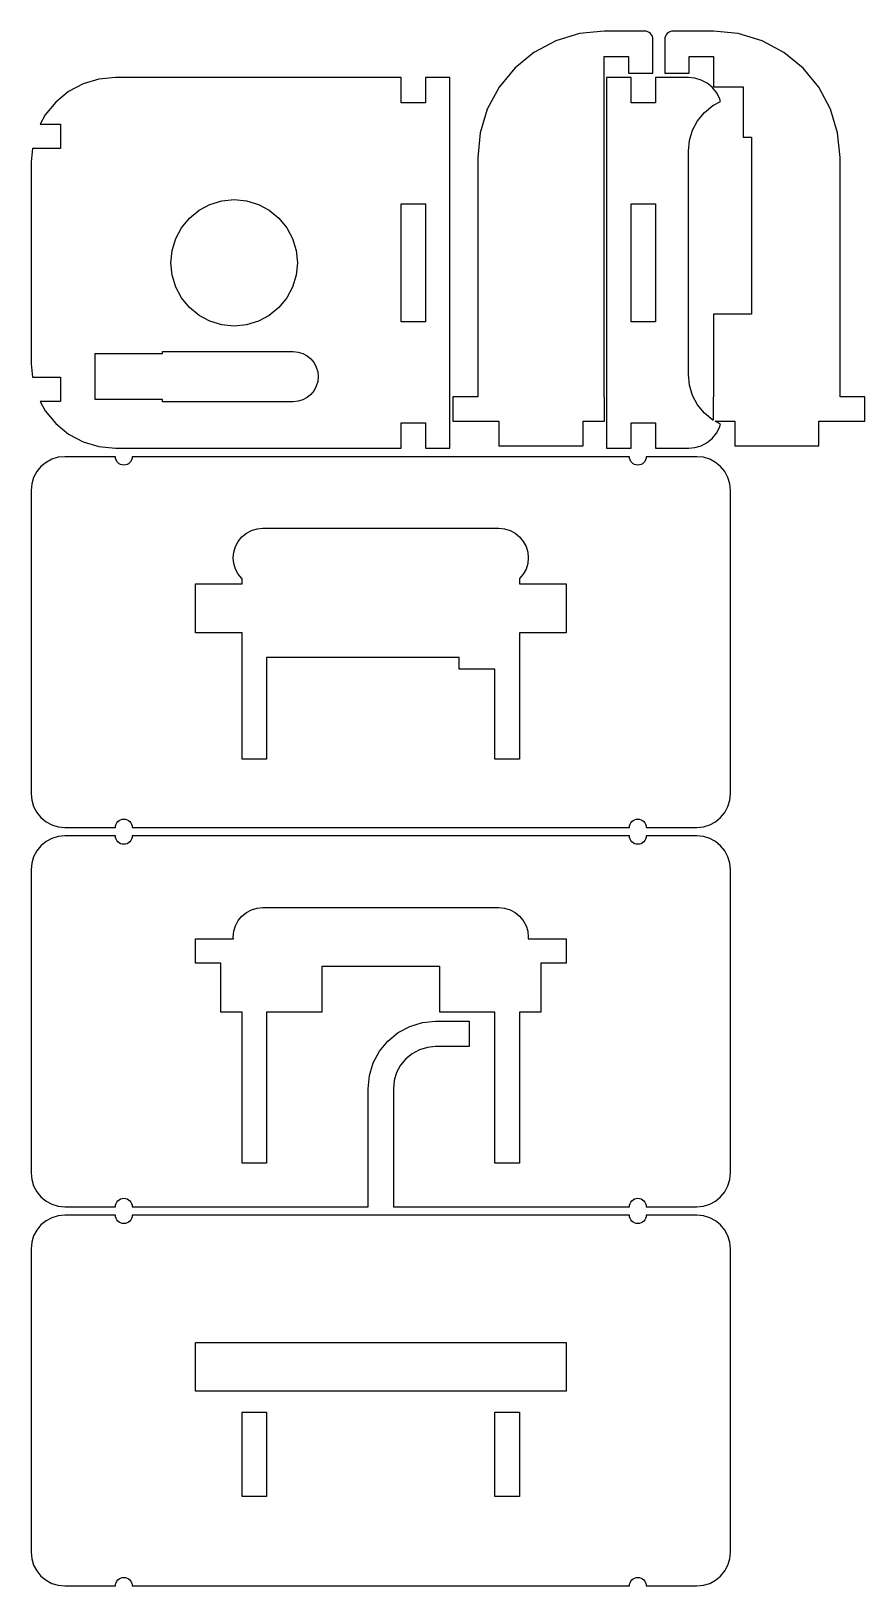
# Model space of a CAD drawing. Header units: metres. Extents: x -42 to 57, y -112 to 72.
import ezdxf

# ---------------------------------------------------------------- set-up
doc = ezdxf.new("R2010")
doc.units = ezdxf.units.M

msp = doc.modelspace()

# ---------------------------------------------------------------- linework, layer by layer
for p, q in [((23.5736, 72.2118), (20.7597, 71.3582)), ((26.5, 72.5), (23.5736, 72.2118)), ((31.3, 72.5), (26.5, 72.5)), ((31.4951, 72.4808), (31.3, 72.5)), ((31.6827, 72.4239), (31.4951, 72.4808)), ((31.8556, 72.3315), (31.6827, 72.4239)), ((32.0071, 72.2071), (31.8556, 72.3315)), ((32.1315, 72.0556), (32.0071, 72.2071)), ((32.2239, 71.8827), (32.1315, 72.0556)), ((33.8685, 72.0556), (33.7761, 71.8827)), ((33.9929, 72.2071), (33.8685, 72.0556)), ((34.1444, 72.3315), (33.9929, 72.2071)), ((34.3173, 72.4239), (34.1444, 72.3315)), ((34.5049, 72.4808), (34.3173, 72.4239)), ((34.7, 72.5), (34.5049, 72.4808)), ((39.5, 72.5), (34.7, 72.5)), ((42.4263, 72.2118), (39.5, 72.5)), ((45.2402, 71.3582), (42.4263, 72.2118)), ((20.7597, 71.3582), (18.1664, 69.972)), ((32.2808, 71.6951), (32.2239, 71.8827)), ((32.3, 71.5), (32.2808, 71.6951)), ((32.3, 67.5), (32.3, 71.5)), ((33.7192, 71.6951), (33.7, 71.5)), ((33.7, 71.5), (33.7, 67.5)), ((33.7761, 71.8827), (33.7192, 71.6951)), ((47.8335, 69.972), (45.2402, 71.3582)), ((18.1664, 69.972), (15.8934, 68.1066)), ((26.5, 29.1), (26.5, 69.5)), ((26.5, 69.5), (29.4, 69.5)), ((29.4, 69.5), (29.4, 67.5)), ((36.6, 67.5), (36.6, 69.5)), ((36.6, 69.5), (39.5, 69.5)), ((39.5, 69.5), (39.5, 65.9)), ((50.1066, 68.1066), (47.8335, 69.972)), ((-33.4509, 66.8078), (-35.3268, 66.2388)), ((-31.5, 67), (-33.4509, 66.8078)), ((2.39999, 67), (-31.5, 67)), ((2.39999, 64), (2.39999, 67)), ((8.2, 67), (5.29999, 67)), ((5.29999, 67), (5.29999, 64)), ((8.2, 23), (8.2, 67)), ((15.8934, 68.1066), (14.028, 65.8336)), ((29.7, 67), (26.8, 67)), ((26.8, 67), (26.8, 23)), ((29.4, 67.5), (32.3, 67.5)), ((29.7, 64), (29.7, 67)), ((36.5, 67), (32.6, 67)), ((32.6, 67), (32.6, 64)), ((33.7, 67.5), (36.6, 67.5)), ((37.2803, 66.9231), (36.5, 67)), ((38.0307, 66.6955), (37.2803, 66.9231)), ((38.7223, 66.3259), (38.0307, 66.6955)), ((51.972, 65.8336), (50.1066, 68.1066)), ((-37.0557, 65.3147), (-38.5711, 64.0711)), ((-35.3268, 66.2388), (-37.0557, 65.3147)), ((14.028, 65.8336), (12.6418, 63.2402)), ((39.3284, 65.8284), (38.7223, 66.3259)), ((39.8259, 65.2223), (39.3284, 65.8284)), ((39.5, 65.9), (43, 65.9)), ((40.1955, 64.5307), (39.8259, 65.2223)), ((43, 65.9), (43, 59.9)), ((53.3582, 63.2402), (51.972, 65.8336)), ((-38.5711, 64.0711), (-39.8147, 62.5557)), ((5.29999, 64), (2.39999, 64)), ((12.6418, 63.2402), (11.7882, 60.4263)), ((32.6, 64), (29.7, 64)), ((37.5954, 61.8612), (38.4038, 62.8462)), ((38.4038, 62.8462), (39.3888, 63.6545)), ((39.3888, 63.6545), (40.3117, 64.1478)), ((40.3117, 64.1478), (40.1955, 64.5307)), ((54.2118, 60.4263), (53.3582, 63.2402)), ((-39.8147, 62.5557), (-40.4057, 61.45)), ((-40.4057, 61.45), (-38, 61.45)), ((-38, 61.45), (-38, 58.55)), ((36.9948, 60.7374), (37.5954, 61.8612)), ((11.7882, 60.4263), (11.5, 57.5)), ((36.5, 58.25), (36.6249, 59.5181)), ((36.6249, 59.5181), (36.9948, 60.7374)), ((43, 59.9), (44, 59.9)), ((44, 59.9), (44, 38.9)), ((54.5, 57.5), (54.2118, 60.4263)), ((-41.3473, 58.55), (-41.5, 57)), ((-38, 58.55), (-41.3473, 58.55)), ((11.5, 57.5), (11.5, 29.1)), ((36.5, 31.75), (36.5, 58.25)), ((54.5, 29.1), (54.5, 57.5)), ((-41.5, 57), (-41.5, 33)), ((-21.5668, 51.236), (-20.2701, 51.9291)), ((-20.2701, 51.9291), (-18.8632, 52.3559)), ((-18.8632, 52.3559), (-17.4, 52.5)), ((-17.4, 52.5), (-15.9368, 52.3559)), ((-15.9368, 52.3559), (-14.5299, 51.9291)), ((-14.5299, 51.9291), (-13.2332, 51.236)), ((2.39999, 38), (2.39999, 52)), ((2.39999, 52), (5.29999, 52)), ((5.29999, 52), (5.29999, 38)), ((29.7, 38), (29.7, 52)), ((29.7, 52), (32.6, 52)), ((32.6, 52), (32.6, 38)), ((-23.636, 49.1668), (-22.7033, 50.3033)), ((-22.7033, 50.3033), (-21.5668, 51.236)), ((-13.2332, 51.236), (-12.0967, 50.3033)), ((-12.0967, 50.3033), (-11.164, 49.1668)), ((-24.3291, 47.8701), (-23.636, 49.1668)), ((-11.164, 49.1668), (-10.4709, 47.8701)), ((-24.9, 45), (-24.7559, 46.4632)), ((-24.7559, 46.4632), (-24.3291, 47.8701)), ((-10.4709, 47.8701), (-10.0441, 46.4632)), ((-10.0441, 46.4632), (-9.89999, 45)), ((-24.7559, 43.5368), (-24.9, 45)), ((-9.89999, 45), (-10.0441, 43.5368)), ((-24.3291, 42.1299), (-24.7559, 43.5368)), ((-10.0441, 43.5368), (-10.4709, 42.1299)), ((-23.636, 40.8332), (-24.3291, 42.1299)), ((-22.7033, 39.6967), (-23.636, 40.8332)), ((-11.164, 40.8332), (-12.0967, 39.6967)), ((-10.4709, 42.1299), (-11.164, 40.8332)), ((-21.5668, 38.764), (-22.7033, 39.6967)), ((-20.2701, 38.0709), (-21.5668, 38.764)), ((-13.2332, 38.764), (-14.5299, 38.0709)), ((-12.0967, 39.6967), (-13.2332, 38.764)), ((44, 38.9), (39.5, 38.9)), ((39.5, 38.9), (39.5, 29.1)), ((-18.8632, 37.6441), (-20.2701, 38.0709)), ((-17.4, 37.5), (-18.8632, 37.6441)), ((-15.9368, 37.6441), (-17.4, 37.5)), ((-14.5299, 38.0709), (-15.9368, 37.6441)), ((5.29999, 38), (2.39999, 38)), ((32.6, 38), (29.7, 38)), ((-33.9, 28.775), (-33.9, 34.225)), ((-33.9, 34.225), (-25.9, 34.225)), ((-25.9, 34.225), (-25.9, 34.475)), ((-25.9, 34.475), (-10.4, 34.475)), ((-10.4, 34.475), (-9.8196, 34.4178)), ((-9.8196, 34.4178), (-9.26151, 34.2485)), ((-9.26151, 34.2485), (-8.74718, 33.9736)), ((-8.74718, 33.9736), (-8.29636, 33.6036)), ((-8.29636, 33.6036), (-7.92638, 33.1528)), ((-41.5, 33), (-41.3473, 31.45)), ((-41.3473, 31.45), (-38, 31.45)), ((-38, 31.45), (-38, 28.55)), ((-7.92638, 33.1528), (-7.65144, 32.6385)), ((-7.65144, 32.6385), (-7.48216, 32.0804)), ((-7.48216, 32.0804), (-7.42499, 31.5)), ((-7.42499, 31.5), (-7.48216, 30.9196)), ((36.6249, 30.4819), (36.5, 31.75)), ((-7.92638, 29.8472), (-8.29636, 29.3963)), ((-7.65144, 30.3615), (-7.92638, 29.8472)), ((-7.48216, 30.9196), (-7.65144, 30.3615)), ((36.9948, 29.2626), (36.6249, 30.4819)), ((-38, 28.55), (-40.4057, 28.55)), ((-40.4057, 28.55), (-39.8147, 27.4443)), ((-25.9, 28.775), (-33.9, 28.775)), ((-25.9, 28.525), (-25.9, 28.775)), ((-10.4, 28.525), (-25.9, 28.525)), ((-9.8196, 28.5822), (-10.4, 28.525)), ((-9.26151, 28.7514), (-9.8196, 28.5822)), ((-8.74718, 29.0264), (-9.26151, 28.7514)), ((-8.29636, 29.3963), (-8.74718, 29.0264)), ((11.5, 29.1), (8.54999, 29.1)), ((8.54999, 29.1), (8.54999, 26.2)), ((26.55, 29.1), (26.5, 29.1)), ((26.55, 26.2), (26.55, 29.1)), ((37.5954, 28.1388), (36.9948, 29.2626)), ((38.4038, 27.1538), (37.5954, 28.1388)), ((39.5, 29.1), (39.45, 29.1)), ((39.45, 29.1), (39.45, 26.3127)), ((57.45, 29.1), (54.5, 29.1)), ((57.45, 26.2), (57.45, 29.1)), ((-39.8147, 27.4443), (-38.5711, 25.9289)), ((-38.5711, 25.9289), (-37.0557, 24.6853)), ((2.39999, 23), (2.39999, 26)), ((2.39999, 26), (5.29999, 26)), ((5.29999, 26), (5.29999, 23)), ((8.54999, 26.2), (14, 26.2)), ((14, 26.2), (14, 23.3)), ((24, 23.3), (24, 26.2)), ((24, 26.2), (26.55, 26.2)), ((29.7, 23), (29.7, 26)), ((29.7, 26), (32.6, 26)), ((32.6, 26), (32.6, 23)), ((39.3888, 26.3454), (38.4038, 27.1538)), ((39.45, 26.3127), (39.3888, 26.3454)), ((40.3117, 25.8522), (39.6609, 26.2)), ((39.6609, 26.2), (42, 26.2)), ((40.1955, 25.4693), (40.3117, 25.8522)), ((42, 26.2), (42, 23.3)), ((52, 23.3), (52, 26.2)), ((52, 26.2), (57.45, 26.2)), ((-37.0557, 24.6853), (-35.3268, 23.7612)), ((38.7223, 23.6741), (39.3284, 24.1716)), ((39.3284, 24.1716), (39.8259, 24.7777)), ((39.8259, 24.7777), (40.1955, 25.4693)), ((-35.3268, 23.7612), (-33.4509, 23.1921)), ((-33.4509, 23.1921), (-31.5, 23)), ((-31.5, 23), (2.39999, 23)), ((5.29999, 23), (8.2, 23)), ((14, 23.3), (24, 23.3)), ((26.8, 23), (29.7, 23)), ((32.6, 23), (36.5, 23)), ((36.5, 23), (37.2803, 23.0769)), ((37.2803, 23.0769), (38.0307, 23.3045)), ((38.0307, 23.3045), (38.7223, 23.6741)), ((42, 23.3), (52, 23.3)), ((-40.3284, 20.8284), (-40.8259, 20.2223)), ((-39.7223, 21.3259), (-40.3284, 20.8284)), ((-39.0307, 21.6955), (-39.7223, 21.3259)), ((-38.2803, 21.9231), (-39.0307, 21.6955)), ((-37.5, 22), (-38.2803, 21.9231)), ((-31.5, 22), (-37.5, 22)), ((-31.4808, 21.8049), (-31.5, 22)), ((-31.4239, 21.6173), (-31.4808, 21.8049)), ((-31.3315, 21.4444), (-31.4239, 21.6173)), ((-31.2071, 21.2929), (-31.3315, 21.4444)), ((-31.0556, 21.1685), (-31.2071, 21.2929)), ((-30.8827, 21.0761), (-31.0556, 21.1685)), ((-30.6951, 21.0192), (-30.8827, 21.0761)), ((-30.5, 21), (-30.6951, 21.0192)), ((-30.3049, 21.0192), (-30.5, 21)), ((-30.1173, 21.0761), (-30.3049, 21.0192)), ((-29.9444, 21.1685), (-30.1173, 21.0761)), ((-29.7929, 21.2929), (-29.9444, 21.1685)), ((-29.6685, 21.4444), (-29.7929, 21.2929)), ((-29.5761, 21.6173), (-29.6685, 21.4444)), ((-29.5192, 21.8049), (-29.5761, 21.6173)), ((-29.5, 22), (-29.5192, 21.8049)), ((29.5, 22), (-29.5, 22)), ((29.5192, 21.8049), (29.5, 22)), ((29.5761, 21.6173), (29.5192, 21.8049)), ((29.6685, 21.4444), (29.5761, 21.6173)), ((29.7929, 21.2929), (29.6685, 21.4444)), ((29.9444, 21.1685), (29.7929, 21.2929)), ((30.1173, 21.0761), (29.9444, 21.1685)), ((30.3049, 21.0192), (30.1173, 21.0761)), ((30.5, 21), (30.3049, 21.0192)), ((30.6951, 21.0192), (30.5, 21)), ((30.8827, 21.0761), (30.6951, 21.0192)), ((31.0556, 21.1685), (30.8827, 21.0761)), ((31.2071, 21.2929), (31.0556, 21.1685)), ((31.3315, 21.4444), (31.2071, 21.2929)), ((31.4239, 21.6173), (31.3315, 21.4444)), ((31.4808, 21.8049), (31.4239, 21.6173)), ((31.5, 22), (31.4808, 21.8049)), ((37.5, 22), (31.5, 22)), ((38.2803, 21.9231), (37.5, 22)), ((39.0307, 21.6955), (38.2803, 21.9231)), ((39.7223, 21.3259), (39.0307, 21.6955)), ((40.3284, 20.8284), (39.7223, 21.3259)), ((40.8259, 20.2223), (40.3284, 20.8284)), ((-41.4231, 18.7803), (-41.5, 18)), ((-41.1955, 19.5307), (-41.4231, 18.7803)), ((-40.8259, 20.2223), (-41.1955, 19.5307)), ((41.1955, 19.5307), (40.8259, 20.2223)), ((41.4231, 18.7803), (41.1955, 19.5307)), ((41.5, 18), (41.4231, 18.7803)), ((-41.5, 18), (-41.5, -18)), ((41.5, -18), (41.5, 18)), ((-15.9445, 12.9101), (-15.3394, 13.2336)), ((-15.3394, 13.2336), (-14.6828, 13.4327)), ((-14.6828, 13.4327), (-14, 13.5)), ((-14, 13.5), (14, 13.5)), ((14, 13.5), (14.6828, 13.4327)), ((14.6828, 13.4327), (15.3394, 13.2336)), ((15.3394, 13.2336), (15.9445, 12.9101)), ((-17.4327, 10.6828), (-17.2336, 11.3394)), ((-17.2336, 11.3394), (-16.9101, 11.9445)), ((-16.9101, 11.9445), (-16.4749, 12.4749)), ((-16.4749, 12.4749), (-15.9445, 12.9101)), ((15.9445, 12.9101), (16.4749, 12.4749)), ((16.4749, 12.4749), (16.9101, 11.9445)), ((16.9101, 11.9445), (17.2336, 11.3394)), ((17.2336, 11.3394), (17.4327, 10.6828)), ((-17.5, 10), (-17.4327, 10.6828)), ((-17.4327, 9.31717), (-17.5, 10)), ((-17.2336, 8.6606), (-17.4327, 9.31717)), ((17.4327, 9.31717), (17.2336, 8.6606)), ((17.4327, 10.6828), (17.5, 10)), ((17.5, 10), (17.4327, 9.31717)), ((-16.9101, 8.0555), (-17.2336, 8.6606)), ((-16.4749, 7.52512), (-16.9101, 8.0555)), ((-16.45, 7.5047), (-16.4749, 7.52512)), ((-16.45, 6.89999), (-16.45, 7.5047)), ((16.4749, 7.52512), (16.45, 7.5047)), ((16.45, 7.5047), (16.45, 6.89999)), ((16.9101, 8.0555), (16.4749, 7.52512)), ((17.2336, 8.6606), (16.9101, 8.0555)), ((-22, 1.09999), (-22, 6.89999)), ((-22, 6.89999), (-16.45, 6.89999)), ((16.45, 6.89999), (22, 6.89999)), ((22, 6.89999), (22, 1.09999)), ((-16.45, 1.09999), (-22, 1.09999)), ((-16.45, -13.9), (-16.45, 1.09999)), ((22, 1.09999), (16.45, 1.09999)), ((16.45, 1.09999), (16.45, -13.9)), ((9.29999, -1.84999), (-13.55, -1.84999)), ((-13.55, -1.84999), (-13.55, -13.9)), ((9.29999, -3.2), (9.29999, -1.84999)), ((13.55, -3.2), (9.29999, -3.2)), ((13.55, -13.9), (13.55, -3.2)), ((-13.55, -13.9), (-16.45, -13.9)), ((16.45, -13.9), (13.55, -13.9)), ((-41.5, -18), (-41.4231, -18.7803)), ((41.4231, -18.7803), (41.5, -18)), ((-41.4231, -18.7803), (-41.1955, -19.5307)), ((-41.1955, -19.5307), (-40.8259, -20.2223)), ((-40.8259, -20.2223), (-40.3284, -20.8284)), ((40.3284, -20.8284), (40.8259, -20.2223)), ((40.8259, -20.2223), (41.1955, -19.5307)), ((41.1955, -19.5307), (41.4231, -18.7803)), ((-40.3284, -20.8284), (-39.7223, -21.3259)), ((-39.7223, -21.3259), (-39.0307, -21.6955)), ((-39.0307, -21.6955), (-38.2803, -21.9231)), ((-38.2803, -21.9231), (-37.5, -22)), ((-37.5, -22), (-31.5, -22)), ((-31.5, -22), (-31.4808, -21.8049)), ((-31.4808, -21.8049), (-31.4239, -21.6173)), ((-31.4239, -21.6173), (-31.3315, -21.4444)), ((-31.3315, -21.4444), (-31.2071, -21.2929)), ((-31.2071, -21.2929), (-31.0556, -21.1685)), ((-31.0556, -21.1685), (-30.8827, -21.0761)), ((-30.8827, -21.0761), (-30.6951, -21.0192)), ((-30.6951, -21.0192), (-30.5, -21)), ((-30.5, -21), (-30.3049, -21.0192)), ((-30.3049, -21.0192), (-30.1173, -21.0761)), ((-30.1173, -21.0761), (-29.9444, -21.1685)), ((-29.9444, -21.1685), (-29.7929, -21.2929)), ((-29.7929, -21.2929), (-29.6685, -21.4444)), ((-29.6685, -21.4444), (-29.5761, -21.6173)), ((-29.5761, -21.6173), (-29.5192, -21.8049)), ((-29.5192, -21.8049), (-29.5, -22)), ((-29.5, -22), (29.5, -22)), ((29.5, -22), (29.5192, -21.8049)), ((29.5192, -21.8049), (29.5761, -21.6173)), ((29.5761, -21.6173), (29.6685, -21.4444)), ((29.6685, -21.4444), (29.7929, -21.2929)), ((29.7929, -21.2929), (29.9444, -21.1685)), ((29.9444, -21.1685), (30.1173, -21.0761)), ((30.1173, -21.0761), (30.3049, -21.0192)), ((30.3049, -21.0192), (30.5, -21)), ((30.5, -21), (30.6951, -21.0192)), ((30.6951, -21.0192), (30.8827, -21.0761)), ((30.8827, -21.0761), (31.0556, -21.1685)), ((31.0556, -21.1685), (31.2071, -21.2929)), ((31.2071, -21.2929), (31.3315, -21.4444)), ((31.3315, -21.4444), (31.4239, -21.6173)), ((31.4239, -21.6173), (31.4808, -21.8049)), ((31.4808, -21.8049), (31.5, -22)), ((31.5, -22), (37.5, -22)), ((37.5, -22), (38.2803, -21.9231)), ((38.2803, -21.9231), (39.0307, -21.6955)), ((39.0307, -21.6955), (39.7223, -21.3259)), ((39.7223, -21.3259), (40.3284, -20.8284)), ((-39.7223, -23.6741), (-40.3284, -24.1716)), ((-39.0307, -23.3045), (-39.7223, -23.6741)), ((-38.2803, -23.0769), (-39.0307, -23.3045)), ((-37.5, -23), (-38.2803, -23.0769)), ((-31.5, -23), (-37.5, -23)), ((-31.4808, -23.1951), (-31.5, -23)), ((-31.4239, -23.3827), (-31.4808, -23.1951)), ((-31.3315, -23.5556), (-31.4239, -23.3827)), ((-31.2071, -23.7071), (-31.3315, -23.5556)), ((-31.0556, -23.8315), (-31.2071, -23.7071)), ((-30.8827, -23.9239), (-31.0556, -23.8315)), ((-30.6951, -23.9808), (-30.8827, -23.9239)), ((-30.5, -24), (-30.6951, -23.9808)), ((-30.3049, -23.9808), (-30.5, -24)), ((-30.1173, -23.9239), (-30.3049, -23.9808)), ((-29.9444, -23.8315), (-30.1173, -23.9239)), ((-29.7929, -23.7071), (-29.9444, -23.8315)), ((-29.6685, -23.5556), (-29.7929, -23.7071)), ((-29.5761, -23.3827), (-29.6685, -23.5556)), ((-29.5192, -23.1951), (-29.5761, -23.3827)), ((-29.5, -23), (-29.5192, -23.1951)), ((29.5, -23), (-29.5, -23)), ((29.5192, -23.1951), (29.5, -23)), ((29.5761, -23.3827), (29.5192, -23.1951)), ((29.6685, -23.5556), (29.5761, -23.3827)), ((29.7929, -23.7071), (29.6685, -23.5556)), ((29.9444, -23.8315), (29.7929, -23.7071)), ((30.1173, -23.9239), (29.9444, -23.8315)), ((30.3049, -23.9808), (30.1173, -23.9239)), ((30.5, -24), (30.3049, -23.9808)), ((30.6951, -23.9808), (30.5, -24)), ((30.8827, -23.9239), (30.6951, -23.9808)), ((31.0556, -23.8315), (30.8827, -23.9239)), ((31.2071, -23.7071), (31.0556, -23.8315)), ((31.3315, -23.5556), (31.2071, -23.7071)), ((31.4239, -23.3827), (31.3315, -23.5556)), ((31.4808, -23.1951), (31.4239, -23.3827)), ((31.5, -23), (31.4808, -23.1951)), ((37.5, -23), (31.5, -23)), ((38.2803, -23.0769), (37.5, -23)), ((39.0307, -23.3045), (38.2803, -23.0769)), ((39.7223, -23.6741), (39.0307, -23.3045)), ((40.3284, -24.1716), (39.7223, -23.6741)), ((-41.1955, -25.4693), (-41.4231, -26.2196)), ((-40.8259, -24.7777), (-41.1955, -25.4693)), ((-40.3284, -24.1716), (-40.8259, -24.7777)), ((40.8259, -24.7777), (40.3284, -24.1716)), ((41.1955, -25.4693), (40.8259, -24.7777)), ((41.4231, -26.2196), (41.1955, -25.4693)), ((-41.4231, -26.2196), (-41.5, -27)), ((-41.5, -27), (-41.5, -63)), ((41.5, -27), (41.4231, -26.2196)), ((41.5, -63), (41.5, -27)), ((-17.2336, -33.6606), (-16.9101, -33.0555)), ((-16.9101, -33.0555), (-16.4749, -32.5251)), ((-16.4749, -32.5251), (-15.9445, -32.0898)), ((-15.9445, -32.0898), (-15.3394, -31.7664)), ((-15.3394, -31.7664), (-14.6828, -31.5672)), ((-14.6828, -31.5672), (-14, -31.5)), ((-14, -31.5), (14, -31.5)), ((14, -31.5), (14.6828, -31.5672)), ((14.6828, -31.5672), (15.3394, -31.7664)), ((15.3394, -31.7664), (15.9445, -32.0898)), ((15.9445, -32.0898), (16.4749, -32.5251)), ((16.4749, -32.5251), (16.9101, -33.0555)), ((16.9101, -33.0555), (17.2336, -33.6606)), ((-17.5, -35), (-17.4327, -34.3172)), ((-17.4803, -35.2), (-17.5, -35)), ((-17.4327, -34.3172), (-17.2336, -33.6606)), ((17.2336, -33.6606), (17.4327, -34.3172)), ((17.4327, -34.3172), (17.5, -35)), ((17.5, -35), (17.4803, -35.2)), ((-22, -38.1), (-22, -35.2)), ((-22, -35.2), (-17.4803, -35.2)), ((17.4803, -35.2), (22, -35.2)), ((22, -35.2), (22, -38.1)), ((-19, -38.1), (-22, -38.1)), ((-19, -43.9), (-19, -38.1)), ((7, -38.5), (-7, -38.5)), ((-7, -38.5), (-7, -43.9)), ((7, -43.9), (7, -38.5)), ((22, -38.1), (19, -38.1)), ((19, -38.1), (19, -43.9)), ((-16.45, -43.9), (-19, -43.9)), ((-16.45, -61.85), (-16.45, -43.9)), ((-7, -43.9), (-13.55, -43.9)), ((-13.55, -43.9), (-13.55, -61.85)), ((13.55, -43.9), (7, -43.9)), ((13.55, -61.85), (13.55, -43.9)), ((19, -43.9), (16.45, -43.9)), ((16.45, -43.9), (16.45, -61.85)), ((2.05544, -46.3482), (3.43852, -45.609)), ((3.43852, -45.609), (4.93927, -45.1537)), ((4.93927, -45.1537), (6.5, -45)), ((6.5, -45), (10.5, -45)), ((10.5, -45), (10.5, -48)), ((-0.15175, -48.5554), (0.84314, -47.3431)), ((0.84314, -47.3431), (2.05544, -46.3482)), ((-0.89102, -49.9385), (-0.15175, -48.5554)), ((2.96446, -49.4645), (2.34265, -50.2221)), ((3.72214, -48.8427), (2.96446, -49.4645)), ((4.58658, -48.3806), (3.72214, -48.8427)), ((5.52454, -48.0961), (4.58658, -48.3806)), ((6.5, -48), (5.52454, -48.0961)), ((10.5, -48), (6.5, -48)), ((-1.5, -53), (-1.34627, -51.4393)), ((-1.34627, -51.4393), (-0.89102, -49.9385)), ((1.8806, -51.0866), (1.59607, -52.0245)), ((2.34265, -50.2221), (1.8806, -51.0866)), ((-1.5, -67), (-1.5, -53)), ((1.59607, -52.0245), (1.5, -53)), ((1.5, -53), (1.5, -67)), ((-13.55, -61.85), (-16.45, -61.85)), ((16.45, -61.85), (13.55, -61.85)), ((-41.5, -63), (-41.4231, -63.7803)), ((-41.4231, -63.7803), (-41.1955, -64.5307)), ((-41.1955, -64.5307), (-40.8259, -65.2223)), ((40.8259, -65.2223), (41.1955, -64.5307)), ((41.1955, -64.5307), (41.4231, -63.7803)), ((41.4231, -63.7803), (41.5, -63)), ((-40.8259, -65.2223), (-40.3284, -65.8284)), ((-40.3284, -65.8284), (-39.7223, -66.3259)), ((-39.7223, -66.3259), (-39.0307, -66.6955)), ((-31.3315, -66.4444), (-31.2071, -66.2929)), ((-31.2071, -66.2929), (-31.0556, -66.1685)), ((-31.0556, -66.1685), (-30.8827, -66.0761)), ((-30.8827, -66.0761), (-30.6951, -66.0192)), ((-30.6951, -66.0192), (-30.5, -66)), ((-30.5, -66), (-30.3049, -66.0192)), ((-30.3049, -66.0192), (-30.1173, -66.0761)), ((-30.1173, -66.0761), (-29.9444, -66.1685)), ((-29.9444, -66.1685), (-29.7929, -66.2929)), ((-29.7929, -66.2929), (-29.6685, -66.4444)), ((29.6685, -66.4444), (29.7929, -66.2929)), ((29.7929, -66.2929), (29.9444, -66.1685)), ((29.9444, -66.1685), (30.1173, -66.0761)), ((30.1173, -66.0761), (30.3049, -66.0192)), ((30.3049, -66.0192), (30.5, -66)), ((30.5, -66), (30.6951, -66.0192)), ((30.6951, -66.0192), (30.8827, -66.0761)), ((30.8827, -66.0761), (31.0556, -66.1685)), ((31.0556, -66.1685), (31.2071, -66.2929)), ((31.2071, -66.2929), (31.3315, -66.4444)), ((39.0307, -66.6955), (39.7223, -66.3259)), ((39.7223, -66.3259), (40.3284, -65.8284)), ((40.3284, -65.8284), (40.8259, -65.2223)), ((-39.0307, -66.6955), (-38.2803, -66.9231)), ((-38.2803, -68.0769), (-39.0307, -68.3045)), ((-38.2803, -66.9231), (-37.5, -67)), ((-37.5, -68), (-38.2803, -68.0769)), ((-37.5, -67), (-31.5, -67)), ((-31.5, -68), (-37.5, -68)), ((-31.5, -67), (-31.4808, -66.8049)), ((-31.4808, -68.1951), (-31.5, -68)), ((-31.4808, -66.8049), (-31.4239, -66.6173)), ((-31.4239, -68.3827), (-31.4808, -68.1951)), ((-31.4239, -66.6173), (-31.3315, -66.4444)), ((-29.6685, -66.4444), (-29.5761, -66.6173)), ((-29.5761, -66.6173), (-29.5192, -66.8049)), ((-29.5192, -68.1951), (-29.5761, -68.3827)), ((-29.5192, -66.8049), (-29.5, -67)), ((-29.5, -68), (-29.5192, -68.1951)), ((-29.5, -67), (-1.5, -67)), ((29.5, -68), (-29.5, -68)), ((1.5, -67), (29.5, -67)), ((29.5, -67), (29.5192, -66.8049)), ((29.5192, -68.1951), (29.5, -68)), ((29.5192, -66.8049), (29.5761, -66.6173)), ((29.5761, -68.3827), (29.5192, -68.1951)), ((29.5761, -66.6173), (29.6685, -66.4444)), ((31.3315, -66.4444), (31.4239, -66.6173)), ((31.4239, -66.6173), (31.4808, -66.8049)), ((31.4808, -68.1951), (31.4239, -68.3827)), ((31.4808, -66.8049), (31.5, -67)), ((31.5, -68), (31.4808, -68.1951)), ((31.5, -67), (37.5, -67)), ((37.5, -68), (31.5, -68)), ((37.5, -67), (38.2803, -66.9231)), ((38.2803, -68.0769), (37.5, -68)), ((38.2803, -66.9231), (39.0307, -66.6955)), ((39.0307, -68.3045), (38.2803, -68.0769)), ((-40.8259, -69.7777), (-41.1955, -70.4693)), ((-40.3284, -69.1716), (-40.8259, -69.7777)), ((-39.7223, -68.6741), (-40.3284, -69.1716)), ((-39.0307, -68.3045), (-39.7223, -68.6741)), ((-31.3315, -68.5556), (-31.4239, -68.3827)), ((-31.2071, -68.7071), (-31.3315, -68.5556)), ((-31.0556, -68.8315), (-31.2071, -68.7071)), ((-30.8827, -68.9239), (-31.0556, -68.8315)), ((-30.6951, -68.9808), (-30.8827, -68.9239)), ((-30.5, -69), (-30.6951, -68.9808)), ((-30.3049, -68.9808), (-30.5, -69)), ((-30.1173, -68.9239), (-30.3049, -68.9808)), ((-29.9444, -68.8315), (-30.1173, -68.9239)), ((-29.7929, -68.7071), (-29.9444, -68.8315)), ((-29.6685, -68.5556), (-29.7929, -68.7071)), ((-29.5761, -68.3827), (-29.6685, -68.5556)), ((29.6685, -68.5556), (29.5761, -68.3827)), ((29.7929, -68.7071), (29.6685, -68.5556)), ((29.9444, -68.8315), (29.7929, -68.7071)), ((30.1173, -68.9239), (29.9444, -68.8315)), ((30.3049, -68.9808), (30.1173, -68.9239)), ((30.5, -69), (30.3049, -68.9808)), ((30.6951, -68.9808), (30.5, -69)), ((30.8827, -68.9239), (30.6951, -68.9808)), ((31.0556, -68.8315), (30.8827, -68.9239)), ((31.2071, -68.7071), (31.0556, -68.8315)), ((31.3315, -68.5556), (31.2071, -68.7071)), ((31.4239, -68.3827), (31.3315, -68.5556)), ((39.7223, -68.6741), (39.0307, -68.3045)), ((40.3284, -69.1716), (39.7223, -68.6741)), ((40.8259, -69.7777), (40.3284, -69.1716)), ((41.1955, -70.4693), (40.8259, -69.7777)), ((-41.4231, -71.2196), (-41.5, -72)), ((-41.1955, -70.4693), (-41.4231, -71.2196)), ((41.4231, -71.2196), (41.1955, -70.4693)), ((41.5, -72), (41.4231, -71.2196)), ((-41.5, -72), (-41.5, -108)), ((41.5, -108), (41.5, -72)), ((-22, -88.9), (-22, -83.1)), ((-22, -83.1), (22, -83.1)), ((22, -83.1), (22, -88.9)), ((22, -88.9), (-22, -88.9)), ((-16.45, -101.4), (-16.45, -91.4)), ((-16.45, -91.4), (-13.55, -91.4)), ((-13.55, -91.4), (-13.55, -101.4)), ((13.55, -101.4), (13.55, -91.4)), ((13.55, -91.4), (16.45, -91.4)), ((16.45, -91.4), (16.45, -101.4)), ((-13.55, -101.4), (-16.45, -101.4)), ((16.45, -101.4), (13.55, -101.4)), ((-41.5, -108), (-41.4231, -108.78)), ((-41.4231, -108.78), (-41.1955, -109.531)), ((41.1955, -109.531), (41.4231, -108.78)), ((41.4231, -108.78), (41.5, -108)), ((-41.1955, -109.531), (-40.8259, -110.222)), ((-40.8259, -110.222), (-40.3284, -110.828)), ((40.3284, -110.828), (40.8259, -110.222)), ((40.8259, -110.222), (41.1955, -109.531)), ((-40.3284, -110.828), (-39.7223, -111.326)), ((-39.7223, -111.326), (-39.0307, -111.696)), ((-39.0307, -111.696), (-38.2803, -111.923)), ((-38.2803, -111.923), (-37.5, -112)), ((-37.5, -112), (-31.5, -112)), ((-31.5, -112), (-31.4808, -111.805)), ((-31.4808, -111.805), (-31.4239, -111.617)), ((-31.4239, -111.617), (-31.3315, -111.444)), ((-31.3315, -111.444), (-31.2071, -111.293)), ((-31.2071, -111.293), (-31.0556, -111.169)), ((-31.0556, -111.169), (-30.8827, -111.076)), ((-30.8827, -111.076), (-30.6951, -111.019)), ((-30.6951, -111.019), (-30.5, -111)), ((-30.5, -111), (-30.3049, -111.019)), ((-30.3049, -111.019), (-30.1173, -111.076)), ((-30.1173, -111.076), (-29.9444, -111.169)), ((-29.9444, -111.169), (-29.7929, -111.293)), ((-29.7929, -111.293), (-29.6685, -111.444)), ((-29.6685, -111.444), (-29.5761, -111.617)), ((-29.5761, -111.617), (-29.5192, -111.805)), ((-29.5192, -111.805), (-29.5, -112)), ((-29.5, -112), (29.5, -112)), ((29.5, -112), (29.5192, -111.805)), ((29.5192, -111.805), (29.5761, -111.617)), ((29.5761, -111.617), (29.6685, -111.444)), ((29.6685, -111.444), (29.7929, -111.293)), ((29.7929, -111.293), (29.9444, -111.169)), ((29.9444, -111.169), (30.1173, -111.076)), ((30.1173, -111.076), (30.3049, -111.019)), ((30.3049, -111.019), (30.5, -111)), ((30.5, -111), (30.6951, -111.019)), ((30.6951, -111.019), (30.8827, -111.076)), ((30.8827, -111.076), (31.0556, -111.169)), ((31.0556, -111.169), (31.2071, -111.293)), ((31.2071, -111.293), (31.3315, -111.444)), ((31.3315, -111.444), (31.4239, -111.617)), ((31.4239, -111.617), (31.4808, -111.805)), ((31.4808, -111.805), (31.5, -112)), ((31.5, -112), (37.5, -112)), ((37.5, -112), (38.2803, -111.923)), ((38.2803, -111.923), (39.0307, -111.696)), ((39.0307, -111.696), (39.7223, -111.326)), ((39.7223, -111.326), (40.3284, -110.828))]:
    msp.add_line(p, q)

doc.saveas('drawing.dxf')
